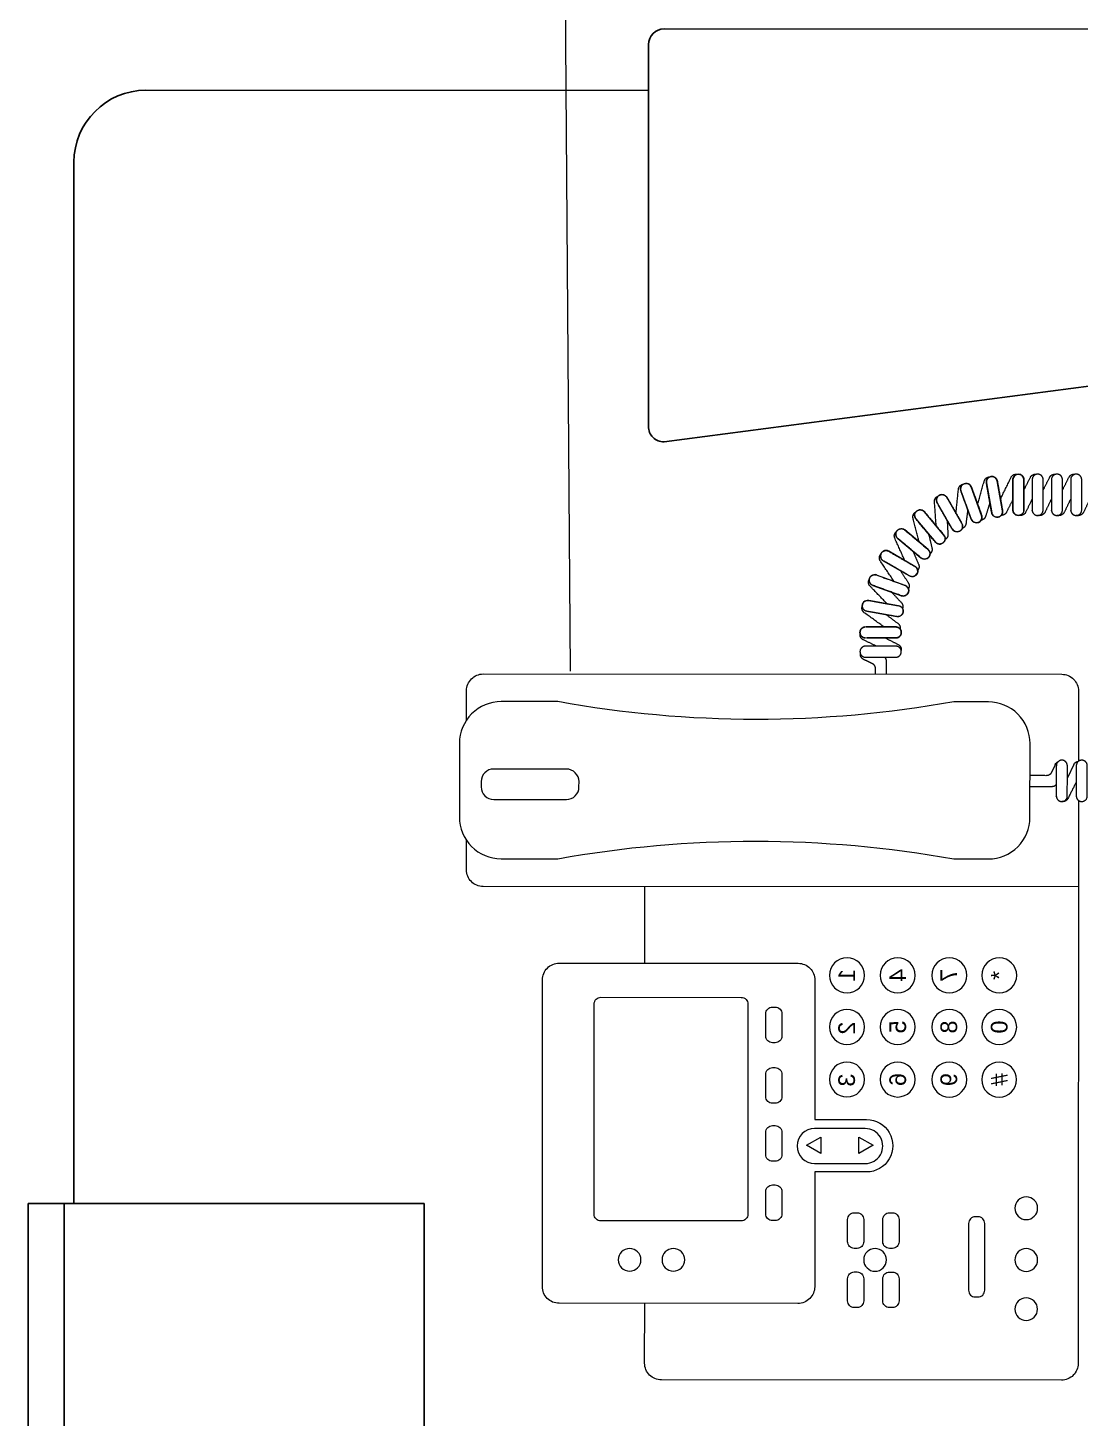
# Model space of a CAD drawing. Header units: inches. Extents: x 164.3 to 247.9, y 15.6 to 56.7.
# Drawn here: x 210.936 to 211.394, y 44.539 to 45.145 of the extents above; entities that cross this region are included whole.
import ezdxf
from ezdxf.enums import TextEntityAlignment as Align

# ---------------------------------------------------------------- set-up
doc = ezdxf.new("R2010")
doc.units = ezdxf.units.IN
doc.header["$MEASUREMENT"] = 0
doc.layers.get('0').update_dxf_attribs({"lineweight": 0})
for name, color, linetype, lineweight in [('EQUI', 3, 'Continuous', 0), ('EQUIP', 3, 'Continuous', 0), ('провода', 1, 'Continuous', 5)]:
    doc.layers.add(name, color=color, linetype=linetype, lineweight=lineweight)
doc.styles.add('APLUS', font='Arial.ttf', dxfattribs={"width": 0.6})

# ---------------------------------------------------------------- blocks, each defined once
blk = doc.blocks.new('IP PHONE')
at = {"layer": 'EQUI'}
blk.add_line((-48.65, 0), (35.69, 0), dxfattribs=at)
for points in [[(-60.62, 91.66), (-65.03, 91.66, 0.414214), (-67.53, 89.16), (-67.53, 2.5, 0.414214), (-65.03, 0), (-54.51, 0)], [(-35.69, 0), (-35.69, 89.16, 0.414214), (-38.19, 91.66), (-42.62, 91.66)], [(35.69, 0, 0.414214), (38.19, 2.5), (38.19, 62.43, 0.414214), (35.69, 64.93), (26.72, 64.93)]]:
    blk.add_lwpolyline(points, format="xyb", dxfattribs=at)
for points in [[(-46.1, 92.72, -0.414214), (-39.86, 86.48), (-39.86, 77.98, 0.089443), (-39.86, 18.68), (-39.86, 13.5, -0.414214), (-46.1, 7.25), (-57.14, 7.25, -0.414214), (-63.39, 13.5), (-63.39, 18.68, 0.089443), (-63.39, 77.98), (-63.39, 86.48, -0.414214), (-57.14, 92.72)], [(-48.74, 87.59), (-48.74, 76.69, -0.414214), (-50.61, 74.81), (-51.41, 74.81, -0.414214), (-53.29, 76.69), (-53.29, 87.59, -0.414214), (-51.41, 89.47), (-50.61, 89.47, -0.414214)], [(24.22, 39.47, 0.414214), (26.72, 41.97), (26.72, 77.76, 0.414214), (24.22, 80.26), (-21.72, 80.26, 0.414214), (-24.22, 77.76), (-24.22, 41.97, 0.414214), (-21.72, 39.47), (-0.83, 39.47), (-0.83, 31.71, 1), (7.03, 31.71), (7.03, 39.47)], [(-18.11, 72.52, 0.414214), (-19.11, 71.52), (-19.11, 50.48, 0.414214), (-18.11, 49.48), (13.37, 49.48, 0.414214), (14.37, 50.48), (14.37, 71.52, 0.414214), (13.37, 72.52)], [(-16.65, 46.81, 0.414214), (-17.65, 45.81), (-17.65, 45.39, 0.414214), (-16.65, 44.39), (-13.32, 44.39, 0.414214), (-12.32, 45.39), (-12.32, 45.81, 0.414214), (-13.32, 46.81)], [(-7.59, 46.81, 0.414214), (-8.59, 45.81), (-8.59, 45.39, 0.414214), (-7.59, 44.39), (-4.25, 44.39, 0.414214), (-3.25, 45.39), (-3.25, 45.81, 0.414214), (-4.25, 46.81)], [(1.1, 46.81, 0.414214), (0.1, 45.81), (0.1, 45.39, 0.414214), (1.1, 44.39), (4.44, 44.39, 0.414214), (5.44, 45.39), (5.44, 45.81, 0.414214), (4.44, 46.81)], [(9.98, 46.81, 0.414214), (8.98, 45.81), (8.98, 45.39, 0.414214), (9.98, 44.39), (13.31, 44.39, 0.414214), (14.31, 45.39), (14.31, 45.81, 0.414214), (13.31, 46.81)], [(5.76, 39.5), (5.76, 31.9, -1), (0.52, 31.9), (0.52, 39.5, -1)], [(14.13, 34.54, 0.414214), (13.13, 33.54), (13.13, 33.12, 0.414214), (14.13, 32.12), (17.47, 32.12, 0.414214), (18.47, 33.12), (18.47, 33.54, 0.414214), (17.47, 34.54)], [(23.01, 34.54, 0.414214), (22.01, 33.54), (22.01, 33.12, 0.414214), (23.01, 32.12), (26.34, 32.12, 0.414214), (27.34, 33.12), (27.34, 33.54, 0.414214), (26.34, 34.54)], [(14.13, 29.26, 0.414214), (13.13, 28.26), (13.13, 27.83, 0.414214), (14.13, 26.83), (17.47, 26.83, 0.414214), (18.47, 27.83), (18.47, 28.26, 0.414214), (17.47, 29.26)], [(23.01, 29.26, 0.414214), (22.01, 28.26), (22.01, 27.83, 0.414214), (23.01, 26.83), (26.34, 26.83, 0.414214), (27.34, 27.83), (27.34, 28.26, 0.414214), (26.34, 29.26)], [(14.73, 16.42), (24.74, 16.42, -0.414214), (25.74, 15.42), (25.74, 15, -0.414214), (24.74, 14), (14.73, 14, -0.414214), (13.73, 15), (13.73, 15.42, -0.414214)]]:
    blk.add_lwpolyline(points, format="xyb", close=True, dxfattribs=at)
blk.add_lwpolyline([(-24.22, 64.93), (-35.69, 64.93)], dxfattribs=at)
for points in [[(1.8, 38.55), (4.27, 38.55), (3.03, 40.69)], [(4.27, 32.85), (1.8, 32.85), (3.03, 30.71)]]:
    blk.add_lwpolyline(points, close=True, dxfattribs=at)
for centre, radius in [((20.2, 67.19), 1.7), ((20.2, 60.64), 1.7), ((-22.42, 34.65), 2.62), ((-14.69, 34.65), 2.62), ((-6.82, 34.65), 2.62), ((20.2, 30.43), 1.7), ((-22.42, 27.05), 2.62), ((-14.69, 27.05), 2.62), ((-6.82, 27.05), 2.62), ((-22.42, 19.32), 2.62), ((-14.69, 19.32), 2.62), ((-6.82, 19.32), 2.62), ((-22.42, 11.85), 2.62), ((-14.69, 11.85), 2.62), ((-6.82, 11.85), 2.62), ((12.45, 7.78), 1.7), ((20.2, 7.78), 1.7), ((27.56, 7.78), 1.7)]:
    blk.add_circle(centre, radius, dxfattribs=at)
at = {"layer": 'EQUIP', "extrusion": (-0.984808, -0.173648, 0)}
blk.add_line((-77.78, 26.95), (-78.57, 31.42), dxfattribs=at)
at = {"layer": 'EQUIP', "extrusion": (0.984808, 0.173648, 0)}
blk.add_line((-76.94, 31.7), (-76.15, 27.23), dxfattribs=at)
at = {"layer": 'EQUIP', "extrusion": (0.866025, 0.5, 0)}
blk.add_line((-84.51, 29.25), (-82.24, 25.32), dxfattribs=at)
at = {"layer": 'EQUIP', "extrusion": (-0.939693, -0.34202, 0)}
blk.add_line((-80.83, 25.98), (-82.38, 30.24), dxfattribs=at)
at = {"layer": 'EQUIP', "extrusion": (0.939693, 0.34202, 0)}
blk.add_line((-80.83, 30.81), (-79.28, 26.54), dxfattribs=at)
at = {"layer": 'EQUIP', "extrusion": (0, 0, -1)}
for p, q in [((-87.86, 27.08), (-84.95, 23.6)), ((-86.21, 22.54), (-89.13, 26.02)), ((-88.37, 20.18), (-91.85, 23.1)), ((-90.79, 24.36), (-87.31, 21.44)), ((-93.19, 21.17), (-89.26, 18.91)), ((-90.09, 17.48), (-94.02, 19.75))]:
    blk.add_line(p, q, dxfattribs=at)
at = {"layer": 'EQUIP', "extrusion": (-0.866025, -0.5, 0)}
blk.add_line((-83.67, 24.5), (-85.94, 28.43), dxfattribs=at)
at = {"layer": 'EQUIP'}
for p, q in [((-74.6, 27.37), (-74.6, 27.37, 2.89)), ((-54.01, 0.69), (-52.02, 1.65))]:
    blk.add_line(p, q, dxfattribs=at)
at = {"layer": 'EQUIP', "extrusion": (0.34202, 0.939693, 0)}
blk.add_line((-95.01, 17.62), (-90.75, 16.07), dxfattribs=at)
at = {"layer": 'EQUIP', "extrusion": (-0.34202, -0.939693, 0)}
blk.add_line((-91.31, 14.52), (-95.57, 16.07), dxfattribs=at)
at = {"layer": 'EQUIP', "extrusion": (0.173648, 0.984808, 0)}
blk.add_line((-96.18, 13.8), (-91.71, 13.01), dxfattribs=at)
at = {"layer": 'EQUIP', "extrusion": (-0.173648, -0.984808, 0)}
blk.add_line((-92, 11.39), (-96.47, 12.18), dxfattribs=at)
at = {"layer": 'EQUIP', "extrusion": (2.1929e-12, 1, 0)}
blk.add_line((-96.67, 9.84), (-92.14, 9.84), dxfattribs=at)
at = {"layer": 'EQUIP', "extrusion": (-1.86217e-12, -1, 0)}
blk.add_line((-92.14, 8.19), (-96.67, 8.19), dxfattribs=at)
at = {"layer": 'EQUIP'}
for points in [[(-78.57, 31.42, 2.89), (-78.57, 31.42, 0)], [(-76.94, 31.7, 2.89), (-76.94, 31.7, 0)], [(-84.51, 29.25, 2.89), (-84.51, 29.25, 0)], [(-82.38, 30.24, 2.89), (-82.38, 30.24, 0)], [(-80.83, 30.81, 0), (-80.83, 30.81, 2.89)], [(-87.86, 27.08, 0), (-87.86, 27.08, 2.89)], [(-85.94, 28.43, 2.89), (-85.94, 28.43, 0)], [(-89.13, 26.02, 0), (-89.13, 26.02, 2.89)], [(-80.83, 25.98, 2.89), (-80.83, 25.98, 0)], [(-77.78, 26.95, 0), (-77.78, 26.95, 2.89)], [(-91.85, 23.1, 2.89), (-91.85, 23.1, 0)], [(-90.79, 24.36, 2.89), (-90.79, 24.36, 0)], [(-83.67, 24.5, 0), (-83.67, 24.5, 2.89)], [(-93.19, 21.17, 2.89), (-93.19, 21.17, 0)], [(-86.21, 22.54, 2.89), (-86.21, 22.54, 0)], [(-94.02, 19.75, 2.89), (-94.02, 19.75, 0)], [(-88.37, 20.18, 0), (-88.37, 20.18, 2.89)], [(-95.01, 17.62, 2.89), (-95.01, 17.62, 0)], [(-90.09, 17.48, 2.89), (-90.09, 17.48, 0)], [(-95.57, 16.07, 2.89), (-95.57, 16.07, 0)], [(-96.18, 13.8, 2.89), (-96.18, 13.8, 0)], [(-91.31, 14.52, 0), (-91.31, 14.52, 2.89)], [(-96.47, 12.18, 0), (-96.47, 12.18, 2.89)], [(-92, 11.39, 2.89), (-92, 11.39, 0)], [(-96.67, 9.84, 2.89), (-96.67, 9.84, 0)], [(-96.67, 8.19, 2.89), (-96.67, 8.19, 0)], [(-92.14, 8.19, 2.89), (-92.14, 8.19, 0)]]:
    blk.add_polyline3d(points, dxfattribs=at)
at = {"layer": 'EQUIP', "extrusion": (0, 0, -1)}
for centre, major_axis, start_param, end_param in [((-81.61, 30.53), (-0.583, 0.583), 5.148721, 8.290314), ((-77.76, 31.56), (-0.583, 0.583), 5.323254, 8.464847), ((-85.23, 28.84), (-0.583, 0.583), 4.974188, 8.115781), ((-88.49, 26.55), (-0.583, 0.583), 4.799655, 7.941248), ((-76.97, 27.09), (-0.583, 0.583), 2.181662, 5.323254), ((-82.96, 24.91), (-0.583, 0.583), 1.832596, 4.974188), ((-80.06, 26.26), (-0.583, 0.583), 2.007129, 5.148721), ((-91.32, 23.73), (0.583, 0.583), 3.054326, 6.195919), ((-85.58, 23.07), (-0.583, 0.583), 1.658063, 4.799655), ((-93.61, 20.46), (-0.583, 0.583), 4.45059, 7.592182), ((-87.84, 20.81), (-0.583, 0.583), 1.48353, 4.625123), ((-89.68, 18.19), (-0.583, 0.583), 1.308997, 4.45059), ((-95.29, 16.84), (0.583, 0.583), 2.70526, 5.846853), ((-91.03, 15.29), (0.583, 0.583), -0.436332, 2.70526), ((-96.32, 12.99), (-0.583, 0.583), 4.101524, 7.243116), ((-91.86, 12.2), (-0.583, 0.583), 0.959931, 4.101524), ((-96.67, 9.01), (-0.583, 0.583), 3.926991, 7.068583), ((-92.14, 9.01), (-0.583, 0.583), 0.785398, 3.926991)]:
    blk.add_ellipse(centre, major_axis=major_axis, ratio=1, start_param=start_param, end_param=end_param, dxfattribs=at)
at = {"layer": 'EQUIP'}
for centre, end_param in [((-53.69, 2.71), 0.388895), ((-53.69, -0.07), 0.739792)]:
    blk.add_ellipse(centre, major_axis=(-0.583, 0.583), ratio=1, start_param=-0.385661, end_param=end_param, dxfattribs=at)
for points, weights, knots in [([(-79.28, 26.54, 2.89), (-79.28, 26.54, 1.44), (-79.28, 26.54), (-79.28, 26.54, 1.44), (-79.28, 26.54, 2.89), (-79, 25.77, 2.89), (-79.78, 25.49, 2.89), (-80.55, 25.2, 2.89), (-80.83, 25.98, 2.89), (-81.61, 28.11, 2.89), (-82.38, 30.24, 2.89), (-82.67, 31.02, 2.89), (-81.89, 31.3, 2.89), (-81.12, 31.58, 2.89), (-80.83, 30.81, 2.89), (-80.06, 28.68, 2.89), (-79.28, 26.54, 2.89), (-79.12, 26.1, 2.89), (-79.43, 25.73, 2.89), (-79.73, 25.37, 2.89), (-80.2, 25.45, 2.89), (-80.67, 25.53, 2.89), (-80.83, 25.98, 2.89), (-81.61, 28.11, 2.89), (-82.38, 30.24, 2.89), (-82.67, 31.02, 2.89), (-81.89, 31.3, 2.89), (-81.12, 31.58, 2.89), (-80.83, 30.81, 2.89), (-80.06, 28.68, 2.89), (-79.28, 26.54, 2.89)], [1, 1, 1, 1, 1, 0.707106781187, 1, 0.707106781187, 1, 1, 1, 0.707106781187, 1, 0.707106781187, 1, 1, 1, 0.866025403784, 1, 0.866025403784, 1, 0.866025403784, 1, 1, 1, 0.707106781187, 1, 0.707106781187, 1, 1, 1], [0, 0, 0, 1, 1, 2, 2, 3.570796, 3.570796, 5.141593, 5.141593, 6.141593, 6.141593, 7.712389, 7.712389, 9.283185, 9.283185, 10.283185, 10.283185, 11.330383, 11.330383, 12.37758, 12.37758, 13.424778, 13.424778, 14.424778, 14.424778, 15.995574, 15.995574, 17.566371, 17.566371, 18.566371, 18.566371, 18.566371]), ([(-78.09, 28.69), (-79.39, 29.95), (-80.7, 31.22), (-81.16, 31.68), (-81.71, 31.34)], [1, 1, 1, 0.786151692921, 1], [0, 0, 0, 1, 1, 2.332478, 2.332478, 2.332478]), ([(-76.15, 27.23, 2.89), (-76.15, 27.23, 1.44), (-76.15, 27.23), (-76.15, 27.23, 1.44), (-76.15, 27.23, 2.89), (-76.01, 26.42, 2.89), (-76.82, 26.28, 2.89), (-77.64, 26.13, 2.89), (-77.78, 26.95, 2.89), (-78.17, 29.18, 2.89), (-78.57, 31.42, 2.89), (-78.71, 32.23, 2.89), (-77.9, 32.37, 2.89), (-77.09, 32.51, 2.89), (-76.94, 31.7, 2.89), (-76.55, 29.47, 2.89), (-76.15, 27.23, 2.89), (-76.01, 26.42, 2.89), (-76.82, 26.28, 2.89), (-77.64, 26.13, 2.89), (-77.78, 26.95, 2.89), (-78.17, 29.18, 2.89), (-78.57, 31.42, 2.89), (-78.71, 32.23, 2.89), (-77.9, 32.37, 2.89), (-77.09, 32.51, 2.89), (-76.94, 31.7, 2.89), (-76.55, 29.47, 2.89), (-76.15, 27.23, 2.89)], [1, 1, 1, 1, 1, 0.707106781187, 1, 0.707106781187, 1, 1, 1, 0.707106781187, 1, 0.707106781187, 1, 1, 1, 0.707106781187, 1, 0.707106781187, 1, 1, 1, 0.707106781187, 1, 0.707106781187, 1, 1, 1], [0, 0, 0, 1, 1, 2, 2, 3.570796, 3.570796, 5.141593, 5.141593, 6.141593, 6.141593, 7.712389, 7.712389, 9.283185, 9.283185, 10.283185, 10.283185, 11.853982, 11.853982, 13.424778, 13.424778, 14.424778, 14.424778, 15.995574, 15.995574, 17.566371, 17.566371, 18.566371, 18.566371, 18.566371]), ([(-74.6, 29.14), (-75.67, 30.61), (-76.74, 32.09), (-77.11, 32.62), (-77.71, 32.38)], [1, 1, 1, 0.786151692928, 1], [0, 0, 0, 1, 1, 2.332478, 2.332478, 2.332478]), ([(-74.6, 31.91, 2.89), (-74.6, 31.91, 1.44), (-74.6, 31.91), (-74.6, 31.91, 1.44), (-74.6, 31.91, 2.89), (-74.6, 32.73, 2.89), (-73.78, 32.73, 2.89), (-72.95, 32.73, 2.89), (-72.95, 31.91, 2.89), (-72.95, 32.73, 2.89), (-73.78, 32.73, 2.89), (-74.6, 32.73, 2.89), (-74.6, 31.91, 2.89)], [1, 1, 1, 1, 1, 0.707106781187, 1, 0.707106781187, 1, 0.707106781187, 1, 0.707106781187, 1], [0, 0, 0, 1, 1, 2, 2, 3.570796, 3.570796, 5.141593, 5.141593, 6.712389, 6.712389, 8.283185, 8.283185, 8.283185]), ([(-72.95, 27.37, 2.89), (-72.95, 27.37, 1.44), (-72.95, 27.37), (-72.95, 29.64), (-72.95, 31.91), (-72.95, 29.64), (-72.95, 27.37), (-72.95, 26.54), (-73.78, 26.54), (-74.6, 26.54), (-74.6, 27.37), (-74.6, 29.64), (-74.6, 31.91), (-74.6, 29.64), (-74.6, 27.37), (-74.6, 26.54), (-73.78, 26.54), (-72.95, 26.54), (-72.95, 27.37), (-72.95, 27.37, 1.44), (-72.95, 27.37, 2.89)], [1, 1, 1, 1, 1, 1, 1, 0.707106781187, 1, 0.707106781187, 1, 1, 1, 1, 1, 0.707106781187, 1, 0.707106781187, 1, 1, 1], [0, 0, 0, 1, 1, 2, 2, 3, 3, 4.570796, 4.570796, 6.141593, 6.141593, 7.141593, 7.141593, 8.141593, 8.141593, 9.712389, 9.712389, 11.283185, 11.283185, 12.283185, 12.283185, 12.283185]), ([(-72.95, 27.37, 2.89), (-72.95, 29.64, 2.89), (-72.95, 31.91, 2.89), (-72.95, 29.64, 2.89), (-72.95, 27.37, 2.89), (-72.95, 26.54, 2.89), (-73.78, 26.54, 2.89), (-74.6, 26.54, 2.89), (-74.6, 27.37, 2.89), (-74.6, 29.64, 2.89), (-74.6, 31.91, 2.89), (-74.6, 29.64, 2.89), (-74.6, 27.37, 2.89), (-74.6, 26.54, 2.89), (-73.78, 26.54, 2.89), (-72.95, 26.54, 2.89), (-72.95, 27.37, 2.89)], [1, 1, 1, 1, 1, 0.707106781187, 1, 0.707106781187, 1, 1, 1, 1, 1, 0.707106781187, 1, 0.707106781187, 1], [0, 0, 0, 1, 1, 2, 2, 3.570796, 3.570796, 5.141593, 5.141593, 6.141593, 6.141593, 7.141593, 7.141593, 8.712389, 8.712389, 10.283185, 10.283185, 10.283185]), ([(-72.95, 31.91, 2.89), (-72.95, 31.91, 1.44), (-72.95, 31.91), (-72.95, 32.73), (-73.78, 32.73), (-74.6, 32.73), (-74.6, 31.91), (-74.6, 32.73), (-73.78, 32.73), (-72.95, 32.73), (-72.95, 31.91), (-72.95, 31.91, 1.44), (-72.95, 31.91, 2.89)], [1, 1, 1, 0.707106781187, 1, 0.707106781187, 1, 0.707106781187, 1, 0.707106781187, 1, 1, 1], [0, 0, 0, 1, 1, 2.570796, 2.570796, 4.141593, 4.141593, 5.712389, 5.712389, 7.283185, 7.283185, 8.283185, 8.283185, 8.283185]), ([(-71.72, 30.25), (-72.2, 31.25), (-72.68, 32.25), (-72.96, 32.84), (-73.59, 32.71)], [1, 1, 1, 0.786151692939, 1], [0, 0, 0, 1, 1, 2.332478, 2.332478, 2.332478]), ([(-71.72, 31.91), (-71.72, 29.64), (-71.72, 27.37), (-71.72, 26.54), (-70.89, 26.54), (-70.07, 26.54), (-70.07, 27.37), (-70.07, 29.64), (-70.07, 31.91), (-70.07, 32.73), (-70.89, 32.73), (-71.72, 32.73), (-71.72, 31.91)], [1, 1, 1, 0.707106781187, 1, 0.707106781187, 1, 1, 1, 0.707106781187, 1, 0.707106781187, 1], [0, 0, 0, 1, 1, 2.570796, 2.570796, 4.141593, 4.141593, 5.141593, 5.141593, 6.712389, 6.712389, 8.283185, 8.283185, 8.283185]), ([(-70.71, 32.71), (-70.07, 32.84), (-69.8, 32.25), (-69.48, 31.59), (-69.16, 30.93), (-68.93, 30.46), (-68.41, 30.46), (-67.97, 30.46), (-67.53, 30.46)], [1, 0.786151692939, 1, 1, 1, 0.847202679916, 1, 1, 1], [0, 0, 0, 1.332478, 1.332478, 2.332478, 2.332478, 3.452675, 3.452675, 3.877036, 3.877036, 3.877036]), ([(-82.24, 25.32, 2.89), (-82.24, 25.32, 1.44), (-82.24, 25.32), (-82.24, 25.32, 1.44), (-82.24, 25.32, 2.89), (-82, 24.91, 2.89), (-82.24, 24.5, 2.89), (-82.48, 24.08, 2.89), (-82.96, 24.08, 2.89), (-83.43, 24.08, 2.89), (-83.67, 24.5, 2.89), (-84.81, 26.46, 2.89), (-85.94, 28.43, 2.89), (-86.35, 29.14, 2.89), (-85.64, 29.55, 2.89), (-84.92, 29.97, 2.89), (-84.51, 29.25, 2.89), (-83.38, 27.29, 2.89), (-82.24, 25.32, 2.89), (-81.83, 24.61, 2.89), (-82.55, 24.2, 2.89), (-83.26, 23.78, 2.89), (-83.67, 24.5, 2.89), (-84.81, 26.46, 2.89), (-85.94, 28.43, 2.89), (-86.18, 28.84, 2.89), (-85.94, 29.25, 2.89), (-85.7, 29.66, 2.89), (-85.23, 29.66, 2.89), (-84.75, 29.66, 2.89), (-84.51, 29.25, 2.89), (-83.38, 27.29, 2.89), (-82.24, 25.32, 2.89)], [1, 1, 1, 1, 1, 0.866025403784, 1, 0.866025403784, 1, 0.866025403784, 1, 1, 1, 0.707106781187, 1, 0.707106781187, 1, 1, 1, 0.707106781187, 1, 0.707106781187, 1, 1, 1, 0.866025403784, 1, 0.866025403784, 1, 0.866025403784, 1, 1, 1], [0, 0, 0, 1, 1, 2, 2, 3.047198, 3.047198, 4.094395, 4.094395, 5.141593, 5.141593, 6.141593, 6.141593, 7.712389, 7.712389, 9.283185, 9.283185, 10.283185, 10.283185, 11.853982, 11.853982, 13.424778, 13.424778, 14.424778, 14.424778, 15.471976, 15.471976, 16.519173, 16.519173, 17.566371, 17.566371, 18.566371, 18.566371, 18.566371]), ([(-81.44, 27.64), (-82.94, 28.66), (-84.45, 29.68), (-84.98, 30.06), (-85.47, 29.63)], [1, 1, 1, 0.78615169292, 1], [0, 0, 0, 1, 1, 2.332478, 2.332478, 2.332478]), ([(-84.95, 23.6, 2.89), (-84.95, 23.6, 1.44), (-84.95, 23.6), (-84.95, 23.6, 1.44), (-84.95, 23.6, 2.89), (-84.42, 22.97, 2.89), (-85.05, 22.44, 2.89), (-85.68, 21.91, 2.89), (-86.21, 22.54, 2.89), (-87.67, 24.28, 2.89), (-89.13, 26.02, 2.89), (-89.66, 26.65, 2.89), (-89.03, 27.18, 2.89), (-88.39, 27.71, 2.89), (-87.86, 27.08, 2.89), (-86.4, 25.34, 2.89), (-84.95, 23.6, 2.89), (-84.42, 22.97, 2.89), (-85.05, 22.44, 2.89), (-85.68, 21.91, 2.89), (-86.21, 22.54, 2.89), (-87.67, 24.28, 2.89), (-89.13, 26.02, 2.89), (-89.66, 26.65, 2.89), (-89.03, 27.18, 2.89), (-88.39, 27.71, 2.89), (-87.86, 27.08, 2.89), (-86.4, 25.34, 2.89), (-84.95, 23.6, 2.89)], [1, 1, 1, 1, 1, 0.707106781187, 1, 0.707106781187, 1, 1, 1, 0.707106781187, 1, 0.707106781187, 1, 1, 1, 0.707106781187, 1, 0.707106781187, 1, 1, 1, 0.707106781187, 1, 0.707106781187, 1, 1, 1], [0, 0, 0, 1, 1, 2, 2, 3.570796, 3.570796, 5.141593, 5.141593, 6.141593, 6.141593, 7.712389, 7.712389, 9.283185, 9.283185, 10.283185, 10.283185, 11.853982, 11.853982, 13.424778, 13.424778, 14.424778, 14.424778, 15.995574, 15.995574, 17.566371, 17.566371, 18.566371, 18.566371, 18.566371]), ([(-84.56, 26.03), (-86.22, 26.77), (-87.88, 27.52), (-88.46, 27.79), (-88.87, 27.29)], [1, 1, 1, 0.786151692925, 1], [0, 0, 0, 1, 1, 2.332478, 2.332478, 2.332478]), ([(-79.82, 28.01), (-79.04, 27.28), (-78.26, 26.55), (-77.87, 26.17), (-77.37, 26.37)], [1, 1, 1, 0.83500895432, 1], [0, 0, 0, 1, 1, 2.165295, 2.165295, 2.165295]), ([(-76.43, 28.77), (-75.78, 27.92), (-75.14, 27.06), (-74.83, 26.62), (-74.3, 26.73)], [1, 1, 1, 0.835008954328, 1], [0, 0, 0, 1, 1, 2.165295, 2.165295, 2.165295]), ([(-72.95, 28.93), (-72.47, 27.98), (-71.99, 27.03), (-71.71, 26.44), (-71.08, 26.57)], [1, 1, 1, 0.786151691851, 1], [0, 0, 0, 1, 1, 2.332478, 2.332478, 2.332478]), ([(-70.07, 29.04), (-69.83, 28.81), (-69.5, 28.81), (-68.52, 28.81), (-67.53, 28.81)], [1, 0.929807311735, 1, 1, 1], [0, 0, 0, 0.753815, 0.753815, 1.375486, 1.375486, 1.375486]), ([(-83.02, 26.67), (-82.13, 26.09), (-81.23, 25.51), (-80.79, 25.2), (-80.33, 25.48)], [1, 1, 1, 0.835008954318, 1], [0, 0, 0, 1, 1, 2.165295, 2.165295, 2.165295]), ([(-87.31, 21.44, 2.89), (-87.31, 21.44, 1.44), (-87.31, 21.44), (-87.31, 21.44, 1.44), (-87.31, 21.44, 2.89), (-86.68, 20.91, 2.89), (-87.21, 20.28, 2.89), (-87.74, 19.65, 2.89), (-88.37, 20.18, 2.89), (-90.11, 21.64, 2.89), (-91.85, 23.1, 2.89), (-92.48, 23.63, 2.89), (-91.95, 24.26, 2.89), (-91.42, 24.89, 2.89), (-90.79, 24.36, 2.89), (-89.05, 22.9, 2.89), (-87.31, 21.44, 2.89), (-86.68, 20.91, 2.89), (-87.21, 20.28, 2.89), (-87.74, 19.65, 2.89), (-88.37, 20.18, 2.89), (-90.11, 21.64, 2.89), (-91.85, 23.1, 2.89), (-92.48, 23.63, 2.89), (-91.95, 24.26, 2.89), (-91.42, 24.89, 2.89), (-90.79, 24.36, 2.89), (-89.05, 22.9, 2.89), (-87.31, 21.44, 2.89)], [1, 1, 1, 1, 1, 0.707106781187, 1, 0.707106781187, 1, 1, 1, 0.707106781187, 1, 0.707106781187, 1, 1, 1, 0.707106781187, 1, 0.707106781187, 1, 1, 1, 0.707106781187, 1, 0.707106781187, 1, 1, 1], [0, 0, 0, 1, 1, 2, 2, 3.570796, 3.570796, 5.141593, 5.141593, 6.141593, 6.141593, 7.712389, 7.712389, 9.283185, 9.283185, 10.283185, 10.283185, 11.853982, 11.853982, 13.424778, 13.424778, 14.424778, 14.424778, 15.995574, 15.995574, 17.566371, 17.566371, 18.566371, 18.566371, 18.566371]), ([(-87.35, 23.9), (-89.11, 24.34), (-90.88, 24.79), (-91.5, 24.96), (-91.81, 24.39)], [1, 1, 1, 0.786151692935, 1], [0, 0, 0, 1, 1, 2.332478, 2.332478, 2.332478]), ([(-85.95, 24.8), (-84.97, 24.38), (-83.99, 23.96), (-83.49, 23.73), (-83.09, 24.1)], [1, 1, 1, 0.835008954319, 1], [0, 0, 0, 1, 1, 2.165295, 2.165295, 2.165295]), ([(-89.26, 18.91, 2.89), (-89.26, 18.91, 1.44), (-89.26, 18.91), (-89.26, 18.91, 1.44), (-89.26, 18.91, 2.89), (-88.55, 18.49, 2.89), (-88.96, 17.78, 2.89), (-89.37, 17.06, 2.89), (-90.09, 17.48, 2.89), (-92.05, 18.61, 2.89), (-94.02, 19.75, 2.89), (-94.73, 20.16, 2.89), (-94.32, 20.87, 2.89), (-93.91, 21.59, 2.89), (-93.19, 21.17, 2.89), (-91.23, 20.04, 2.89), (-89.26, 18.91, 2.89), (-88.55, 18.49, 2.89), (-88.96, 17.78, 2.89), (-89.37, 17.06, 2.89), (-90.09, 17.48, 2.89), (-92.05, 18.61, 2.89), (-94.02, 19.75, 2.89), (-94.73, 20.16, 2.89), (-94.32, 20.87, 2.89), (-93.91, 21.59, 2.89), (-93.19, 21.17, 2.89), (-91.23, 20.04, 2.89), (-89.26, 18.91, 2.89)], [1, 1, 1, 1, 1, 0.707106781187, 1, 0.707106781187, 1, 1, 1, 0.707106781187, 1, 0.707106781187, 1, 1, 1, 0.707106781187, 1, 0.707106781187, 1, 1, 1, 0.707106781187, 1, 0.707106781187, 1, 1, 1], [0, 0, 0, 1, 1, 2, 2, 3.570796, 3.570796, 5.141593, 5.141593, 6.141593, 6.141593, 7.712389, 7.712389, 9.283185, 9.283185, 10.283185, 10.283185, 11.853982, 11.853982, 13.424778, 13.424778, 14.424778, 14.424778, 15.995574, 15.995574, 17.566371, 17.566371, 18.566371, 18.566371, 18.566371]), ([(-89.72, 21.32), (-91.54, 21.45), (-93.35, 21.58), (-94, 21.64), (-94.21, 21.02)], [1, 1, 1, 0.786151692949, 1], [0, 0, 0, 1, 1, 2.332478, 2.332478, 2.332478]), ([(-88.5, 22.45), (-87.47, 22.2), (-86.43, 21.96), (-85.9, 21.82), (-85.57, 22.25)], [1, 1, 1, 0.835008954325, 1], [0, 0, 0, 1, 1, 2.165295, 2.165295, 2.165295]), ([(-90.61, 19.68), (-89.55, 19.63), (-88.48, 19.57), (-87.94, 19.52), (-87.68, 20)], [1, 1, 1, 0.835008954335, 1], [0, 0, 0, 1, 1, 2.165295, 2.165295, 2.165295]), ([(-90.75, 16.07, 2.89), (-90.75, 16.07, 1.44), (-90.75, 16.07), (-90.75, 16.07, 1.44), (-90.75, 16.07, 2.89), (-89.97, 15.78, 2.89), (-90.25, 15.01, 2.89), (-90.54, 14.23, 2.89), (-91.31, 14.52, 2.89), (-93.44, 15.29, 2.89), (-95.57, 16.07, 2.89), (-96.35, 16.35, 2.89), (-96.07, 17.13, 2.89), (-95.79, 17.9, 2.89), (-95.01, 17.62, 2.89), (-92.88, 16.84, 2.89), (-90.75, 16.07, 2.89), (-89.97, 15.78, 2.89), (-90.25, 15.01, 2.89), (-90.54, 14.23, 2.89), (-91.31, 14.52, 2.89), (-93.44, 15.29, 2.89), (-95.57, 16.07, 2.89), (-96.35, 16.35, 2.89), (-96.07, 17.13, 2.89), (-95.79, 17.9, 2.89), (-95.01, 17.62, 2.89), (-92.88, 16.84, 2.89), (-90.75, 16.07, 2.89)], [1, 1, 1, 1, 1, 0.707106781187, 1, 0.707106781187, 1, 1, 1, 0.707106781187, 1, 0.707106781187, 1, 1, 1, 0.707106781187, 1, 0.707106781187, 1, 1, 1, 0.707106781187, 1, 0.707106781187, 1, 1, 1], [0, 0, 0, 1, 1, 2, 2, 3.570796, 3.570796, 5.141593, 5.141593, 6.141593, 6.141593, 7.712389, 7.712389, 9.283185, 9.283185, 10.283185, 10.283185, 11.853982, 11.853982, 13.424778, 13.424778, 14.424778, 14.424778, 15.995574, 15.995574, 17.566371, 17.566371, 18.566371, 18.566371, 18.566371]), ([(-91.62, 18.36), (-93.43, 18.18), (-95.24, 17.99), (-95.89, 17.93), (-95.98, 17.29)], [1, 1, 1, 0.786151692965, 1], [0, 0, 0, 1, 1, 2.332478, 2.332478, 2.332478]), ([(-92.21, 16.6), (-91.15, 16.73), (-90.09, 16.86), (-89.55, 16.9), (-89.38, 17.42)], [1, 1, 1, 0.835008954348, 1], [0, 0, 0, 1, 1, 2.165295, 2.165295, 2.165295]), ([(-92.97, 15.12), (-94.72, 14.62), (-96.47, 14.13), (-97.1, 13.96), (-97.08, 13.31)], [1, 1, 1, 0.786151692981, 1], [0, 0, 0, 1, 1, 2.332478, 2.332478, 2.332478]), ([(-93.25, 13.28), (-92.23, 13.59), (-91.21, 13.91), (-90.68, 14.05), (-90.6, 14.58)], [1, 1, 1, 0.835008954362, 1], [0, 0, 0, 1, 1, 2.165295, 2.165295, 2.165295]), ([(-91.71, 13.01, 2.89), (-91.71, 13.01, 1.44), (-91.71, 13.01), (-91.71, 13.01, 1.44), (-91.71, 13.01, 2.89), (-90.9, 12.87, 2.89), (-91.04, 12.06, 2.89), (-91.19, 11.25, 2.89), (-92, 11.39, 2.89), (-94.23, 11.78, 2.89), (-96.47, 12.18, 2.89), (-97.28, 12.32, 2.89), (-97.14, 13.13, 2.89), (-96.99, 13.94, 2.89), (-96.18, 13.8, 2.89), (-93.95, 13.41, 2.89), (-91.71, 13.01, 2.89), (-90.9, 12.87, 2.89), (-91.04, 12.06, 2.89), (-91.19, 11.25, 2.89), (-92, 11.39, 2.89), (-94.23, 11.78, 2.89), (-96.47, 12.18, 2.89), (-97.28, 12.32, 2.89), (-97.14, 13.13, 2.89), (-96.99, 13.94, 2.89), (-96.18, 13.8, 2.89), (-93.95, 13.41, 2.89), (-91.71, 13.01, 2.89)], [1, 1, 1, 1, 1, 0.707106781187, 1, 0.707106781187, 1, 1, 1, 0.707106781187, 1, 0.707106781187, 1, 1, 1, 0.707106781187, 1, 0.707106781187, 1, 1, 1, 0.707106781187, 1, 0.707106781187, 1, 1, 1], [0, 0, 0, 1, 1, 2, 2, 3.570796, 3.570796, 5.141593, 5.141593, 6.141593, 6.141593, 7.712389, 7.712389, 9.283185, 9.283185, 10.283185, 10.283185, 11.853982, 11.853982, 13.424778, 13.424778, 14.424778, 14.424778, 15.995574, 15.995574, 17.566371, 17.566371, 18.566371, 18.566371, 18.566371]), ([(-93.74, 11.7), (-95.38, 10.9), (-97.02, 10.11), (-97.6, 9.84), (-97.48, 9.2)], [1, 1, 1, 0.786151692996, 1], [0, 0, 0, 1, 1, 2.332478, 2.332478, 2.332478]), ([(-93.69, 9.84), (-92.74, 10.32), (-91.79, 10.8), (-91.3, 11.03), (-91.32, 11.58)], [1, 1, 1, 0.835008954375, 1], [0, 0, 0, 1, 1, 2.165295, 2.165295, 2.165295]), ([(-92.14, 9.84, 2.89), (-92.14, 9.84, 1.44), (-92.14, 9.84), (-92.14, 9.84, 1.44), (-92.14, 9.84, 2.89), (-91.66, 9.84, 2.89), (-91.42, 9.43, 2.89), (-91.18, 9.01, 2.89), (-91.42, 8.6, 2.89), (-91.66, 8.19, 2.89), (-92.14, 8.19, 2.89), (-94.4, 8.19, 2.89), (-96.67, 8.19, 2.89), (-97.5, 8.19, 2.89), (-97.5, 9.01, 2.89), (-97.5, 9.84, 2.89), (-96.67, 9.84, 2.89), (-94.4, 9.84, 2.89), (-92.14, 9.84, 2.89), (-91.31, 9.84, 2.89), (-91.31, 9.01, 2.89), (-91.31, 8.19, 2.89), (-92.14, 8.19, 2.89), (-94.4, 8.19, 2.89), (-96.67, 8.19, 2.89), (-97.5, 8.19, 2.89), (-97.5, 9.01, 2.89), (-97.5, 9.84, 2.89), (-96.67, 9.84, 2.89), (-94.4, 9.84, 2.89), (-92.14, 9.84, 2.89)], [1, 1, 1, 1, 1, 0.866025403784, 1, 0.866025403784, 1, 0.866025403784, 1, 1, 1, 0.707106781187, 1, 0.707106781187, 1, 1, 1, 0.707106781187, 1, 0.707106781187, 1, 1, 1, 0.707106781187, 1, 0.707106781187, 1, 1, 1], [0, 0, 0, 1, 1, 2, 2, 3.047198, 3.047198, 4.094395, 4.094395, 5.141593, 5.141593, 6.141593, 6.141593, 7.712389, 7.712389, 9.283185, 9.283185, 10.283185, 10.283185, 11.853982, 11.853982, 13.424778, 13.424778, 14.424778, 14.424778, 15.995574, 15.995574, 17.566371, 17.566371, 18.566371, 18.566371, 18.566371]), ([(-93.79, 6.95), (-92.79, 7.43), (-91.79, 7.92), (-91.2, 8.19), (-91.33, 8.83)], [1, 1, 1, 0.786151692996, 1], [0, 0, 0, 1, 1, 2.332478, 2.332478, 2.332478]), ([(-96.67, 5.3), (-94.4, 5.3), (-92.14, 5.3), (-91.31, 5.3), (-91.31, 6.13), (-91.31, 6.95), (-92.14, 6.95), (-94.4, 6.95), (-96.67, 6.95), (-97.5, 6.95), (-97.5, 6.13), (-97.5, 5.3), (-96.67, 5.3)], [1, 1, 1, 0.707106781187, 1, 0.707106781187, 1, 1, 1, 0.707106781187, 1, 0.707106781187, 1], [0, 0, 0, 1, 1, 2.570796, 2.570796, 4.141593, 4.141593, 5.141593, 5.141593, 6.712389, 6.712389, 8.283185, 8.283185, 8.283185]), ([(-95.11, 8.19), (-96.06, 7.71), (-97.02, 7.22), (-97.6, 6.95), (-97.48, 6.31)], [1, 1, 1, 0.786151691907, 1], [0, 0, 0, 1, 1, 2.332478, 2.332478, 2.332478]), ([(-54.01, 3.47), (-53.37, 3.77), (-52.8, 4.05), (-52.34, 4.27), (-52.34, 4.79), (-52.34, 6.07), (-52.34, 7.35)], [1, 1, 1, 0.847202679949, 1, 1, 1], [0, 0, 0, 1, 1, 2.120197, 2.120197, 3.120197, 3.120197, 3.120197]), ([(-51.02, 3.31), (-50.69, 3.55), (-50.69, 3.97), (-50.69, 5.62), (-50.69, 7.26)], [1, 0.892086846809, 1, 1, 1], [0, 0, 0, 0.937707, 0.937707, 1.937707, 1.937707, 1.937707]), ([(-95.11, 5.3), (-96.06, 4.82), (-97.02, 4.33), (-97.6, 4.06), (-97.48, 3.43)], [1, 1, 1, 0.786151691907, 1], [0, 0, 0, 1, 1, 2.332478, 2.332478, 2.332478]), ([(-93.79, 4.06), (-92.79, 4.55), (-91.79, 5.03), (-91.12, 5.39), (-91.31, 6.13)], [1, 1, 1, 0.782764060815, 1], [0, 0, 0, 1, 1, 2.343403, 2.343403, 2.343403]), ([(-96.67, 2.41), (-94.4, 2.41), (-92.14, 2.41), (-91.31, 2.41), (-91.31, 3.24), (-91.31, 4.06), (-92.14, 4.06), (-94.4, 4.06), (-96.67, 4.06), (-97.5, 4.06), (-97.5, 3.24), (-97.5, 2.41), (-96.67, 2.41)], [1, 1, 1, 0.707106781187, 1, 0.707106781187, 1, 1, 1, 0.707106781187, 1, 0.707106781187, 1], [0, 0, 0, 1, 1, 2.570796, 2.570796, 4.141593, 4.141593, 5.141593, 5.141593, 6.712389, 6.712389, 8.283185, 8.283185, 8.283185]), ([(-95.11, 2.41), (-96.06, 1.93), (-97.02, 1.45), (-97.6, 1.17), (-97.48, 0.54)], [1, 1, 1, 0.786151691907, 1], [0, 0, 0, 1, 1, 2.332478, 2.332478, 2.332478]), ([(-93.79, 1.18), (-92.79, 1.66), (-91.79, 2.14), (-91.12, 2.5), (-91.31, 3.24)], [1, 1, 1, 0.782764060816, 1], [0, 0, 0, 1, 1, 2.343403, 2.343403, 2.343403]), ([(-53.84, 1.66), (-51.57, 1.66), (-49.3, 1.66), (-48.47, 1.66), (-48.47, 2.48), (-48.47, 3.31), (-49.3, 3.31), (-51.57, 3.31), (-53.84, 3.31), (-54.66, 3.31), (-54.66, 2.48), (-54.66, 1.66), (-53.84, 1.66)], [1, 1, 1, 0.707106781187, 1, 0.707106781187, 1, 1, 1, 0.707106781187, 1, 0.707106781187, 1], [0, 0, 0, 1, 1, 2.570796, 2.570796, 4.141593, 4.141593, 5.141593, 5.141593, 6.712389, 6.712389, 8.283185, 8.283185, 8.283185]), ([(-51.39, 0.32), (-50.16, 0.95), (-48.93, 1.57), (-48.35, 1.84), (-48.47, 2.48)], [1, 1, 1, 0.786151691907, 1], [0, 0, 0, 1, 1, 2.332478, 2.332478, 2.332478]), ([(-96.67, -0.47), (-94.4, -0.47), (-92.14, -0.47), (-91.31, -0.47), (-91.31, 0.35), (-91.31, 1.18), (-92.14, 1.18), (-94.4, 1.18), (-96.67, 1.18), (-97.5, 1.18), (-97.5, 0.35), (-97.5, -0.47), (-96.67, -0.47)], [1, 1, 1, 0.707106781187, 1, 0.707106781187, 1, 1, 1, 0.707106781187, 1, 0.707106781187, 1], [0, 0, 0, 1, 1, 2.570796, 2.570796, 4.141593, 4.141593, 5.141593, 5.141593, 6.712389, 6.712389, 8.283185, 8.283185, 8.283185]), ([(-93.79, -1.71), (-92.79, -1.23), (-91.79, -0.75), (-91.12, -0.39), (-91.31, 0.35)], [1, 1, 1, 0.782764060815, 1], [0, 0, 0, 1, 1, 2.343403, 2.343403, 2.343403]), ([(-49.3, 0.32), (-51.57, 0.32), (-53.84, 0.32), (-54.66, 0.32), (-54.66, -0.5), (-54.66, -1.33), (-53.84, -1.33), (-51.57, -1.33), (-49.3, -1.33), (-48.82, -1.33), (-48.58, -0.92), (-48.35, -0.5), (-48.58, -0.09), (-48.82, 0.32), (-49.3, 0.32)], [1, 1, 1, 0.707106781187, 1, 0.707106781187, 1, 1, 1, 0.866025403784, 1, 0.866025403784, 1, 0.866025403784, 1], [0, 0, 0, 1, 1, 2.570796, 2.570796, 4.141593, 4.141593, 5.141593, 5.141593, 6.18879, 6.18879, 7.235988, 7.235988, 8.283185, 8.283185, 8.283185])]:
    blk.add_rational_spline(points, weights, degree=2, knots=knots, dxfattribs=at)
at = {"layer": 'EQUI', "style": 'APLUS'}
for s, p in [('1', (-22.42, 34.7)), ('2', (-14.51, 34.7)), ('3', (-6.73, 34.7)), ('4', (-22.42, 27.05)), ('5', (-14.69, 27.05)), ('6', (-6.82, 27.05)), ('7', (-22.42, 19.4)), ('8', (-14.69, 19.4)), ('9', (-6.82, 19.4)), ('*', (-22.42, 11.85)), ('0', (-14.69, 11.85)), ('#', (-6.82, 11.85))]:
    blk.add_text(s, height=2.5, dxfattribs=at).set_placement(p, align=Align.MIDDLE_CENTER)

msp = doc.modelspace()

# ---------------------------------------------------------------- linework, layer by layer
at = {"color": 7, "linetype": 'ByBlock', "lineweight": -2}
for p, q in [((211.21299, 45.14405), (211.47015, 45.144)), ((211.20621, 45.05654), (211.20622, 45.13728)), ((211.20622, 45.11729), (210.98722, 45.11733)), ((210.95583, 45.08595), (210.95575, 44.6323)), ((211.20619, 44.97087), (211.20621, 45.05654)), ((211.47013, 44.99789), (211.21296, 44.9641)), ((210.93572, 43.84758), (210.93586, 44.63231)), ((210.93586, 44.63231), (210.95156, 44.63231)), ((210.95156, 44.63231), (210.95142, 43.84758)), ((211.1085, 44.63228), (210.95156, 44.63231)), ((211.10836, 43.84755), (211.1085, 44.63228))]:
    msp.add_line(p, q, dxfattribs=at)
for centre, radius, start, end in [((211.21299, 45.13728), 0.00677, 89.98966, 179.98966), ((210.98722, 45.08594), 0.03139, 89.98966, 179.98966), ((211.21296, 44.97087), 0.00677, 179.98966, 269.98966)]:
    msp.add_arc(centre, radius, start, end, dxfattribs=at)
at = {"layer": 'провода', "color": 1}
msp.add_line((211.17214, 44.86426), (211.16886, 45.32966), dxfattribs=at)

# ---------------------------------------------------------------- block references
at = {"color": 7, "xscale": -0.002909101709693036, "yscale": 0.002909101709693036, "zscale": 0.002909101709693036, "rotation": 89.97117863574074}
msp.add_blockref('IP PHONE', (211.39347, 44.66643), dxfattribs=at)

doc.saveas('drawing.dxf')
